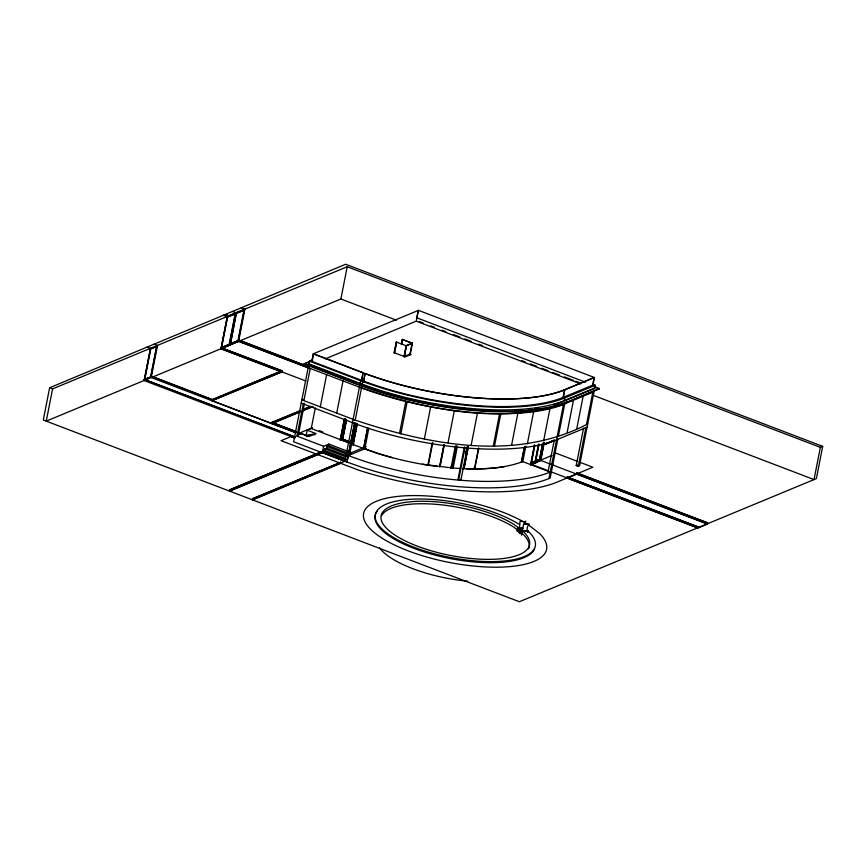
<?xml version="1.0" encoding="UTF-8"?>
<svg xmlns="http://www.w3.org/2000/svg" width="866" height="866" viewBox="0 0 866 866"><rect width="100%" height="100%" fill="white"/><g stroke="black" fill="none" stroke-linecap="round" stroke-linejoin="round"><path stroke-width="1.3" d="M49.622 387.752L43.3 420.01L519.384 601.74L816.378 478.617L822.7 446.369L345.631 264.26L49.622 387.752L52.577 388.888L347.223 266.739L820.351 447.343L822.7 446.369M52.577 388.888L46.255 421.136L151.204 377.533L295.836 432.784M143.94 380.553L144.146 379.47L150.901 376.872L156.876 346.432L150.468 348.857L144.958 376.937M144.719 378.215L144.806 379.395L150.901 376.872M144.806 379.395L150.771 348.966L156.876 346.432M150.608 376.753L156.584 346.324M151.182 377.63L157.515 345.382L154.213 344.127M151.442 377.435L151.647 376.364L212.322 399.54L281.634 370.789L220.971 347.667L220.765 348.749L281.428 371.871L211.878 400.709L282.056 371.925L306.034 381.062M232.532 311.446L236.093 312.81L229.782 344.993L220.971 348.641L238.594 341.334L244.905 309.151L227.282 316.458L220.992 348.652L279.556 370.973M227.044 318.342L221.328 347.472L229.479 344.332L235.455 313.871L227.303 317.01L235.455 313.871M227.585 317.129L221.609 347.591L229.479 344.332M212.278 400.85L212.484 399.789L282.262 370.843L282.056 371.925M229.198 344.224L235.173 313.763M244.266 310.212L236.104 313.373L244.266 310.212L238.291 340.674L230.421 343.943L235.844 314.694M230.421 343.943L236.396 313.481M230.129 343.824L237.998 340.555L243.974 310.093M309.324 366.978L239.016 340.176L238.799 341.247L361.49 387.936A151.366 51.267 11.1 0 0 563.506 404.357L594.054 391.659L579.506 465.865L578.272 466.373L576.204 465.594L583.543 428.183M229.512 489.907L322.13 451.5L229.512 489.907L229.306 490.979L322.314 452.723L323.603 446.282L328.885 444.096L351.412 452.691M229.912 490.059L229.696 491.152L322.347 452.702M340.782 462.325L252.829 498.805L252.612 499.877L340.565 463.397L340.782 462.325L252.428 498.654L252.212 499.758L344.874 461.307L359.834 385.002M212.116 400.612L271.61 423.474L271.816 422.392L300.48 410.506M296.075 432.686L272 423.669L272.205 422.597L299.539 411.209M272.227 423.571L272.444 422.5L296.291 431.604M567.013 402.279A154.787 52.436 11.1 0 1 360.516 385.489L304.096 363.969L311.641 360.353M308.599 365.441L293.617 441.768L346.93 462.119L354.519 423.409L355.753 422.9L349.431 455.159L348.197 455.668L354.605 423.377M308.805 364.37L309.443 361.144L311.922 360.115M296.951 436.107L303.284 403.859L304.507 403.34L298.185 435.598L296.951 436.107L323.603 446.282M303.912 400.633L310.245 368.375M325.194 358.903L416.254 321.156L418.365 310.407L313.275 353.815L311.792 361.339L363.568 381.094A149.645 50.693 11.1 0 0 563.333 397.332L592.961 385.045L594.444 377.522L418.289 310.277L417.055 316.555M312.182 361.003L313.589 353.837L363.146 372.759L361.512 381.127M349.215 443.024L311.251 428.529L307.203 430.207L306.25 435.046L309.205 436.172M311.251 428.529L315.3 407.897M239.828 340.89L340.89 298.986L347.223 266.739M320.301 406.879L326.623 374.632M321.925 452.572L322.13 451.5M346.411 459.207L345.177 459.716L322.661 451.121L326.493 448.047L346.508 455.689M326.493 448.047L326.807 446.434L328.571 445.698L347.342 452.864M328.571 445.698L328.885 444.096M336.701 413.147L343.033 380.899M344.311 419.209L340.176 440.296L344.473 419.198M344.96 418.624L340.771 439.95L342.178 439.365M340.955 439.874L345.133 418.549M345.177 419.685L341.247 439.755L353.047 444.258M341.778 439.722L345.805 419.187L341.778 439.722L349.074 442.439M356.197 423.604L352.3 443.089L342.46 439.333L346.281 419.891M346.368 419.848L342.46 439.333M342.73 439.192L352.354 442.797L342.73 439.192L346.573 420.01M340.176 463.256L340.381 462.173M358.308 384.656L304.204 363.428M360.05 383.93L360.678 380.704L309.443 361.144M360.505 385.489L358.405 384.125M361.555 380.336L363.038 372.813L313.275 353.815M361.198 383.779L362.129 384.71A151.366 51.267 11.1 0 0 378.161 390.274M361.912 385.781L355.233 420.151L301.844 399.843L303.078 399.334M362.129 384.71L362.757 381.484L360.678 380.704M348.338 455.657L347.082 462.108L362.205 467.424A151.366 51.267 11.1 0 0 548.947 478.53L550.181 478.021L557.78 439.322M363.568 381.094L365.051 373.571A149.645 50.693 11.1 0 0 564.805 389.808L594.444 377.522M363.514 381.884L365.16 373.517L363.038 372.813M352.689 443.814L356.63 423.312L352.581 444.453L378.128 453.546L392.45 457.692M352.754 444.377L356.695 424.308M353.296 443.002L354.519 436.735M355.017 434.223L356.24 427.956M357.095 424.091L352.96 445.178L357.268 424.08M363.72 447.581L367.509 428.259M367.714 427.901L363.666 448.545L365.831 448.35M437.384 466.493A118.902 40.28 11.1 0 1 378.171 453.557L364.781 448.924L368.829 428.28M394.203 352.733L396.422 341.929L394.203 352.733L405.277 356.868L411.166 354.421M394.506 353.339L396.736 341.962M401.38 344.267L402.441 339.44L412.411 343.25L410.181 354.627M401.499 344.224L402.441 339.44M401.64 344.571L402.636 339.515M404.173 356.543L406.284 345.794L412.411 343.25M404.292 357.073L406.522 345.696M409.954 354.129L412.097 343.217L402.322 339.494M399.486 433.606L405.818 401.359M400.839 433.942L407.161 401.694M424.351 438.997L430.683 406.739M427.901 465.031L432.318 442.526M432.773 442.591L428.367 465.118L428.107 464.241M439.571 466.687L443.879 444.756M439.798 466.709L444.106 444.778M440.025 466.731L444.323 444.799M448.036 442.732L454.369 410.484M451.381 467.088L451.976 468.008L451.024 467.878L455.321 445.947M451.955 467.976L456.252 446.044M456.501 446.077L452.204 467.997L460.008 468.474M422.359 464.198L453.135 468.095L457.432 446.163M458.644 480.11L464.966 447.852L464.371 446.921L458.038 479.169L458.644 480.11L460.874 480.251L467.196 448.003L466.698 447.116M465.432 453.567L465.94 450.991M467.943 446.704L463.646 468.636L463.288 467.759M468.16 446.726L463.862 468.647L463.505 467.77M468.376 446.737L464.079 468.668L463.711 467.781M471.201 444.972L477.523 412.725M478.497 448.177L474.449 468.82L474.038 467.911M478.801 448.187L474.752 468.82L474.341 467.911M493.306 445.828L499.617 413.569M494.54 445.817L500.873 413.526M511.557 445.351L517.89 413.093M524.179 447.841L521.397 462.033L522.577 461.686M521.581 462.098L524.623 446.618M522.772 461.61L525.846 446.109M527.351 443.847L533.673 411.599M517.024 531.053L518.593 530.577L522.046 533.25L520.553 533.294L517.11 530.631M520.488 531.053L522.209 532.384L520.726 532.438L517.37 529.342L518.853 529.288L522.295 531.962L520.812 532.005L517.37 529.342M522.479 531.118L520.975 531.139L517.532 528.476L522.793 528M534.419 445.092L530.555 464.804L540.525 460.669L543.978 442.775M517.922 530.826C520.358 526.874 517.457 527.795 514.155 524.547A75.634 25.623 11.1 0 0 389.213 506.946A75.634 25.623 11.1 0 0 452.366 555.831A75.634 25.623 11.1 0 0 523.93 532.114L522.479 530.999M530.75 464.88L534.614 445.167M517.922 531.031L518.485 528.13M531.15 464.219L534.842 445.405M518.16 530.955L518.647 528.206M518.593 530.577L517.976 530.717M518.853 529.288C521.884 520.336 516.32 521.072 525.391 521.754C527.242 519.925 523.021 522.869 524.764 524.222M521.96 533.683L520.553 533.294M520.975 531.139L517.597 528.163M531.323 462.823L535.253 461.199L538.392 444.366M521.364 533.694L521.938 530.88M535.404 461.535L538.869 444.182M522.101 530.88L521.603 533.618L522.187 530.89M542.69 443.89L539.648 459.37L535.718 461.004L539.009 444.236M521.689 534.896L523.551 524.19M521.743 534.885L522.523 531.031M539.507 459.316L542.538 443.836M531.15 463.407L539.951 459.759L543.025 443.262M543.621 440.859L549.953 408.6L549.152 408.774M548.384 470.801L530.75 464.068L540.135 460.182L543.339 443.879M540.33 460.257L543.783 442.699M540.72 460.744L544.324 442.353M527.188 531.821C526.182 521.722 534.311 524.06 523.562 524.363M527.762 532.038L527.73 530.717L521.04 530.826M528.022 530.826L527.859 531.973M545.125 444.063L554.424 440.253M548.156 471.299L554.229 440.329M562.965 398.089L564.61 389.732L594.13 377.489L592.723 384.656M563.322 397.332L564.794 389.808M548.947 478.53L563.506 404.357C496.608 424.719 423.994 409.055 359.422 387.156M565.357 400.622L594.682 388.466L595.321 385.24L564.773 397.905L564.134 401.131A151.366 51.267 11.1 0 1 553.222 404.801M558.408 436.096L564.74 403.848M599.499 388.325L567.035 402.279L599.391 388.866L594.466 386.409M567.154 432.47L573.476 400.222M567.447 476.928L567.241 478L697.704 527.816L697.909 526.745L567.219 477.025L567.003 478.097L576.853 474.016L577.07 472.933L707.522 522.75L707.316 523.833M576.821 428.464L583.154 396.217M577.07 472.933L576.615 474.113L707.078 523.93L707.522 522.75M578.272 466.373L585.86 427.674M586.498 424.448L592.831 392.168M697.466 527.914L697.909 526.745M820.351 447.343L814.029 479.591L593.232 395.307M518.409 528.314L519.08 528.401L517.532 528.476M521.841 530.945L528.065 530.89M364.781 448.924L365.798 448.371L348.197 455.668M224.056 315.776L227.412 314.369M220.971 347.667L282.262 370.843M239.016 340.176L309.097 367.076M151.647 376.364L212.484 399.789M152.427 377.121L238.572 341.41L308.881 368.147M304.096 363.969L312.778 360.375M412.097 343.217L406.208 345.664L404.097 356.413L410.3 353.999M302.97 409.477L310.45 406.37M303.262 409.672L310.71 406.576M271.61 423.474L300.166 411.621M302.656 410.603L312.594 406.479M272 423.626L300.567 411.772M303.046 410.755L312.983 406.619M298.489 433.487L312.431 427.707M298.142 433.963L300.166 433.13M306.001 436.02L309.519 434.559L311.489 435.317M306.921 436.507L312.788 434.072L314.759 434.829M352.581 444.453L353.988 443.868M347.363 454.369L346.129 454.877L363.471 460.972A151.366 51.267 11.1 0 0 550.213 472.078L522.566 461.524L521.213 462.098M349.388 453.524L366.199 446.553M594.79 387.936L564.242 400.59A151.366 51.267 11.1 0 1 362.237 384.168L308.913 363.828M587.722 423.939C514.62 462.249 427.382 444.496 353.09 419.404M553.883 440.318L545.244 444.02M587.094 427.165L556.546 439.831A151.366 51.267 11.1 0 1 352.462 422.63M531.172 462.769L535.253 461.199M535.718 461.004L539.648 459.37M530.955 464.144L552.064 455.397M533.24 463.84L536.974 462.292M576.204 465.594L577.438 465.074M521.473 462.065C502.648 468.809 482.275 469.296 462.498 468.614M518.442 528.347L522.75 528.217M517.283 529.765L518.171 529.743M464.966 447.852L467.196 448.003M354.291 434.158L352.711 433.585M592.799 384.277L595.321 385.24M416.817 317.8L585.416 382.166M594.357 386.94L599.391 388.866M419.371 321.546L423.149 322.986M430.716 325.876L434.505 327.326M442.071 330.217L445.849 331.656M453.427 334.547L459.727 336.95M464.771 338.877L471.082 341.291M478.649 344.17L482.427 345.621M521.527 360.548L525.316 361.988M530.36 363.915L536.671 366.318M541.715 368.245L548.016 370.659M553.06 372.586L559.371 374.989M564.415 376.916L573.249 380.282M575.771 381.246L579.549 382.685M416.254 321.156L580.718 383.93M340.89 298.986L396.411 320.182M396.314 341.983L406.284 345.794M241.311 307.787L244.905 309.151M554.153 440.329L544.768 444.485L554.034 440.653M223.753 315.116L227.282 316.458M554.933 452.756L577.644 461.426M580.166 462.39L592.788 467.207L555.712 482.698A161.769 54.796 11.1 0 1 359.574 470.476L281.06 440.707L291.019 436.583L294.397 437.839M311.305 365.322L320.052 368.656M322.553 369.609L333.8 373.906M336.3 374.859L345.058 378.204M347.547 379.156L356.305 382.491M576.832 473.031L707.295 522.847M576.464 473.864L707.706 523.984L697.855 528.065L566.613 477.945M540.135 460.182L576.226 473.962M567.219 477.025L697.671 526.842M550.841 471.743L566.84 477.848M301.216 403.069L354.519 423.409M147.188 347.05L150.468 348.305L144.135 380.553L295.079 438.088M319.327 430.64L322.899 432.004M344.538 440.264L348.078 441.617M307.203 430.207L316.058 433.595L309.021 436.507L298.792 432.567M271.816 422.392L296.053 431.701M298.564 432.664L304.832 435.057M326.807 446.434L346.833 454.076M144.384 379.373L295.284 437.016M144.146 379.47L295.057 437.114M324.728 448.772L346.01 456.891M324.414 450.385L345.686 458.504M322.184 452.463L345.502 461.361M528.65 525.056L539.691 533.608A93.247 31.587 11.1 0 1 453.589 563.236A93.247 31.587 11.1 0 1 371.741 503.59A93.247 31.587 11.1 0 1 523.573 521.862M527.297 530.49L529.256 532.254A81.501 27.604 11.1 0 1 452.128 557.812A81.501 27.604 11.1 0 1 384.082 505.127A81.501 27.604 11.1 0 1 518.723 524.103M519.102 528L522.544 530.663M519.08 528.119L522.523 530.782M518.55 530.804L513.668 527.026A75.634 25.623 11.1 0 0 436.865 504.402A75.634 25.623 11.1 0 0 381.527 515.692M522.003 533.467L523.443 534.582A75.634 25.623 11.1 0 1 528.617 548.849M518.756 532.395L520.477 533.727M460.366 479.363L460.874 480.251M452.702 467.164L453.124 468.084M450.764 467.023L451.024 467.878M534.614 548.698A81.501 27.604 11.1 0 1 440.513 556.47A81.501 27.604 11.1 0 1 377.23 511.276M467.705 581.173A75.634 25.623 11.1 0 1 379.503 547.853M525.662 523.064A93.247 31.587 11.1 0 1 527.643 524.276M504.164 466.687A118.902 40.28 11.1 0 1 466.514 468.831M567.122 401.737A154.787 52.436 11.1 0 1 360.613 384.948M537.808 408.005A151.366 51.267 11.1 0 1 535.21 408.384M531.215 408.893A151.366 51.267 11.1 0 1 528.487 409.196M521.819 409.78A151.366 51.267 11.1 0 1 515.118 410.181M487.103 410.116A151.366 51.267 11.1 0 1 480.565 409.759M472.706 409.174A151.366 51.267 11.1 0 1 470.216 408.958M465.183 408.471A151.366 51.267 11.1 0 1 461.383 408.059M444.788 405.851A151.366 51.267 11.1 0 1 442.223 405.45M438.369 404.812A151.366 51.267 11.1 0 1 435.793 404.379M429.374 403.21A151.366 51.267 11.1 0 1 422.954 401.943M416.568 400.59A151.366 51.267 11.1 0 1 411.491 399.442M401.402 396.985A151.366 51.267 11.1 0 1 391.508 394.301M389.061 393.608A151.366 51.267 11.1 0 1 385.413 392.525M382.999 391.8A151.366 51.267 11.1 0 1 379.427 390.674M564.773 397.905A151.366 51.267 11.1 0 1 362.757 381.484M564.621 389.732A149.417 50.618 11.1 0 1 365.149 373.527M300.285 434.483L298.045 433.628L300.307 434.494"/></g></svg>
